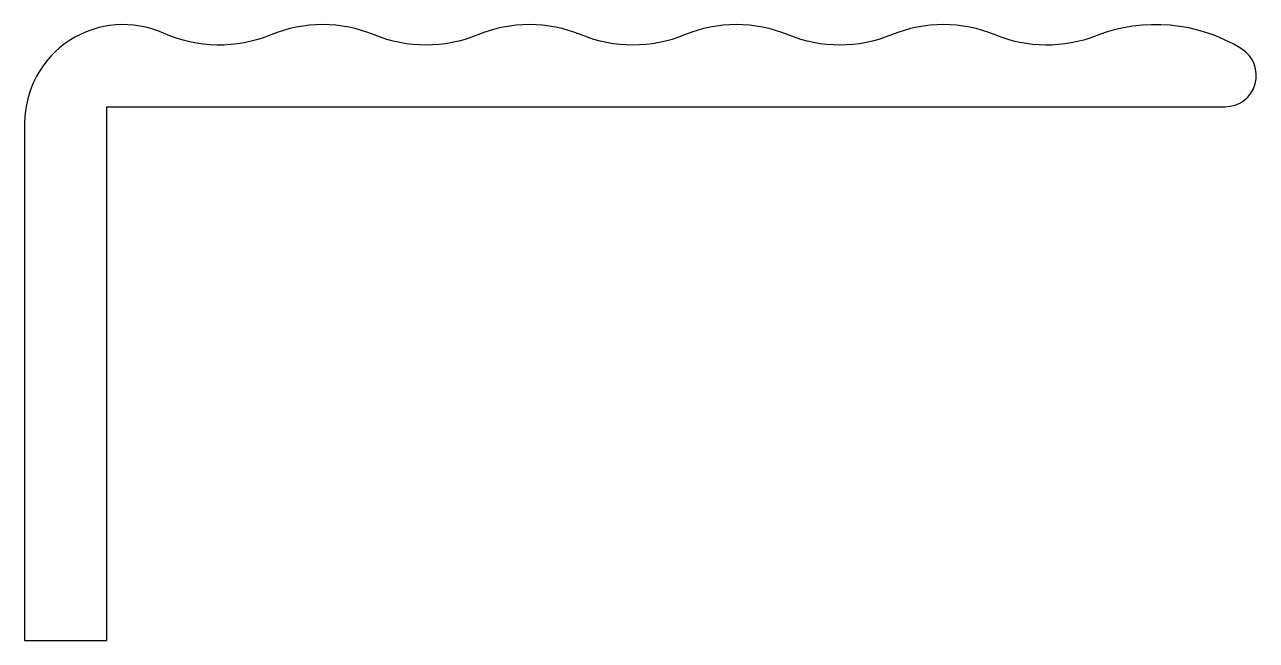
# Model space of a CAD drawing. Extents: x 247.8 to 277.8, y 255.8 to 270.8.
import ezdxf

# ---------------------------------------------------------------- set-up
doc = ezdxf.new("R2010")
doc.units = 0
doc.layers.add('ANA', color=220, linetype='CONTINUOUS')

msp = doc.modelspace()

# ---------------------------------------------------------------- linework, layer by layer
at = {"layer": 'ANA'}
msp.add_lwpolyline([(263.874, 270.51, -0.198419), (261.354, 270.51, 0.198419), (258.834, 270.51, -0.198419), (256.314, 270.51, 0.198419), (253.794, 270.51, -0.206278), (251.183, 270.549, 0.54395), (247.799, 268.359), (247.799, 255.76), (249.799, 255.76), (249.799, 268.76), (277.036, 268.76, 0.757581), (277.434, 270.173, 0.234279), (273.894, 270.486, -0.19336), (271.434, 270.51, 0.198419), (268.914, 270.51, -0.198419), (266.394, 270.51, 0.198419)], format="xyb", close=True, dxfattribs=at)

doc.saveas('drawing.dxf')
